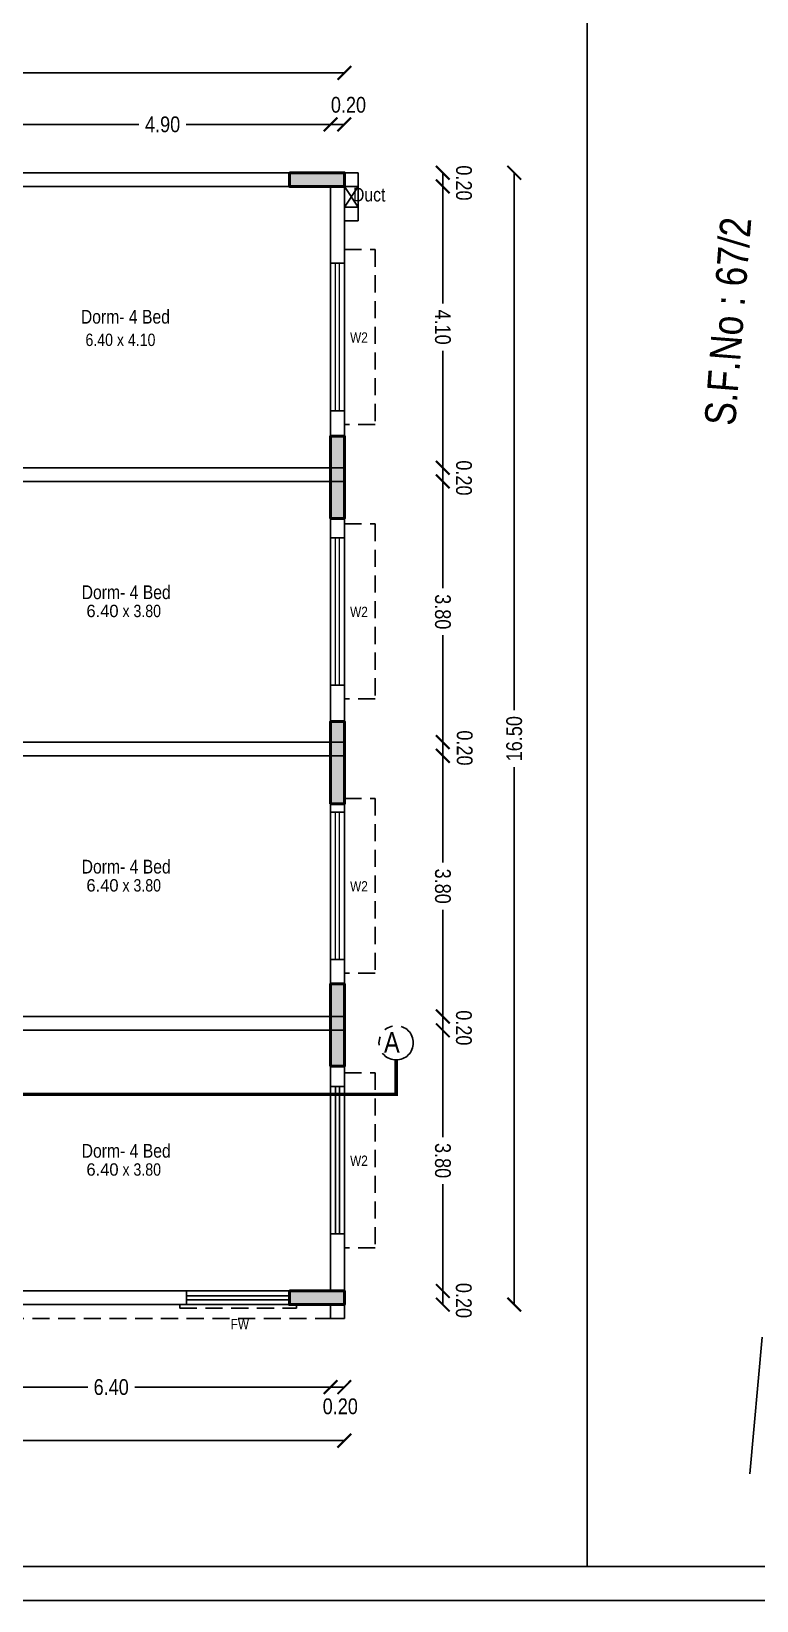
# Model space of a CAD drawing. Header units: metres. Extents: x -488 to 19274, y 1106 to 2071.
# Drawn here: x 19165.32 to 19175.89, y 1106.44 to 1129.31 of the extents above; entities that cross this region are included whole.
import ezdxf

# ---------------------------------------------------------------- set-up
doc = ezdxf.new("R2010")
doc.units = ezdxf.units.M
doc.header["$MEASUREMENT"] = 0
doc.linetypes.add('HIDDEN', pattern=[0.375, 0.25, -0.125])
doc.linetypes.add('PHANTOM2', pattern=[1.25, 0.625, -0.125, 0.125, -0.125, 0.125, -0.125])
for name, color, linetype in [('0 @ 1 (2)', 7, 'Continuous'), ('BLK_1_FLR_2_CARPET_AREA', 17, 'Continuous'), ('BLK_1_FLR_2_REGULAR_ROOM_0', 117, 'Continuous'), ('WALL', 251, 'Continuous')]:
    doc.layers.add(name, color=color, linetype=linetype)
doc.layers.add('BLK_1_FLR_2_BLT_UP_AREA', color=17, linetype='Continuous', plot=False)
for name, color, linetype, lineweight in [('COL', 1, 'Continuous', 50), ('Hatch', 8, 'Continuous', 5), ('Joinery', 5, 'Continuous', 9), ('LOCATION_PLAN', 7, 'Continuous', 0)]:
    doc.layers.add(name, color=color, linetype=linetype, lineweight=lineweight)
doc.layers.add('DA-Furnitures', color=24, linetype='Continuous', lineweight=13, plot=False)
doc.styles.add('CODE', font='swissc.ttf', dxfattribs={"height": 0.25})
doc.styles.get("Standard").update_dxf_attribs({"font": 'swissc.ttf', "height": 0.23})
doc.dimstyles.new('OUTER', dxfattribs={"dimscale": 0, "dimtxt": 0.3, "dimasz": 0.18, "dimexe": 0.18, "dimexo": 0.0625, "dimgap": 0.09, "dimtad": 0, "dimzin": 0, "dimdsep": 46, "dimtxsty": 'CODE', "dimcen": 0.09, "dimse1": 1, "dimse2": 1, "dimclrd": 8, "dimclrt": 1, "dimadec": 0, "dimazin": 0, "dimtfac": 1, "dimtofl": 0, "dimtmove": 0, "dimatfit": 3, "dimfxl": 0, "dimtolj": 1, "dimtzin": 0, "dimarcsym": 0})

# ---------------------------------------------------------------- blocks, each defined once
blk = doc.blocks.new('A$C4303148A')
at = {"layer": 'DA-Furnitures'}
for p, q in [((0.9, 3.4), (0.9, 4)), ((0.9, 0.2), (0.9, 0.8))]:
    blk.add_line(p, q, dxfattribs=at)
for points in [[(1.6, 3.4), (0.2, 3.4), (0.2, 4), (1.6, 4)], [(1.6, 0.2), (0.2, 0.2), (0.2, 0.8), (1.6, 0.8)]]:
    blk.add_lwpolyline(points, close=True, dxfattribs=at)
at = {"layer": 'Joinery'}
for p, q in [((6.6, 3.18), (6.6, 1.03)), ((6.67, 1.03), (6.67, 3.18)), ((6.73, 1.03), (6.73, 3.18)), ((6.8, 3.18), (6.8, 1.03))]:
    blk.add_line(p, q, dxfattribs=at)
at = {"layer": 'WALL'}
for p, q in [((0, 4.2), (6.8, 4.2)), ((0, 2.55), (0, 4.2)), ((6.8, 4.2), (6.8, 3.18)), ((0.2, 4), (1.6, 4)), ((0.2, 2.55), (0.2, 4)), ((1.6, 3.4), (1.6, 4)), ((1.7, 4), (6.6, 4)), ((1.7, 3.4), (1.7, 4)), ((6.6, 4), (6.6, 3.18)), ((1.6, 3.4), (1.7, 3.4)), ((6.6, 3.18), (6.8, 3.18)), ((0, 2.55), (0.2, 2.55)), ((0, 0), (0, 1.65)), ((0, 1.65), (0.2, 1.65)), ((0, 1.65), (0.2, 1.65)), ((0.2, 0.2), (0.2, 1.65)), ((6.6, 1.03), (6.6, 0.2)), ((6.6, 1.03), (6.8, 1.03)), ((6.8, 1.03), (6.8, 0)), ((1.6, 0.8), (1.6, 0.2)), ((1.7, 0.8), (1.6, 0.8)), ((1.7, 0.2), (1.7, 0.8)), ((1.6, 0.2), (0.2, 0.2)), ((6.6, 0.2), (1.7, 0.2)), ((6.8, 0), (0, 0))]:
    blk.add_line(p, q, dxfattribs=at)
blk = doc.blocks.new('A$C3B793707')
at = {"layer": 'WALL'}
blk.add_blockref('A$C4303148A', (0, 0), dxfattribs=at)
blk = doc.blocks.new('zw$52C5')
at = {"layer": 'DA-Furnitures'}
for p, q in [((0.2, 2.3), (0.8, 2.3)), ((0.2, 0.9), (0.8, 0.9))]:
    blk.add_line(p, q, dxfattribs=at)
for points in [[(0.2, 1.6), (0.2, 3), (0.8, 3), (0.8, 1.6)], [(0.2, 0.2), (0.2, 1.6), (0.8, 1.6), (0.8, 0.2)]]:
    blk.add_lwpolyline(points, close=True, dxfattribs=at)
at = {"layer": 'Joinery'}
for p, q in [((6.6, 3.18), (6.6, 1.03)), ((6.67, 1.03), (6.67, 3.18)), ((6.73, 1.03), (6.73, 3.18)), ((6.8, 3.18), (6.8, 1.03))]:
    blk.add_line(p, q, dxfattribs=at)
at = {"layer": 'WALL'}
for p, q in [((0, 4.5), (6.8, 4.5)), ((0, 4.5), (0, 4.2)), ((6.8, 4.5), (6.8, 3.18)), ((0, 4.2), (0.2, 4.2)), ((0.2, 4.3), (1.6, 4.3)), ((0.2, 4.2), (0.2, 4.3)), ((1.6, 3.7), (1.6, 4.3)), ((1.7, 4.3), (6.6, 4.3)), ((1.7, 3.7), (1.7, 4.3)), ((6.6, 4.3), (6.6, 3.18)), ((1.6, 3.7), (1.7, 3.7)), ((0, 0), (0, 3.3)), ((0, 3.3), (0.2, 3.3)), ((0, 3.3), (0.2, 3.3)), ((0.2, 0.2), (0.2, 3.3)), ((6.6, 3.18), (6.8, 3.18)), ((6.6, 1.03), (6.6, 0.2)), ((6.6, 1.03), (6.8, 1.03)), ((6.8, 1.03), (6.8, 0)), ((1.6, 0.8), (1.6, 0.2)), ((1.7, 0.8), (1.6, 0.8)), ((1.7, 0.2), (1.7, 0.8)), ((6.8, 0), (0, 0)), ((1.6, 0.2), (0.2, 0.2)), ((6.6, 0.2), (1.7, 0.2))]:
    blk.add_line(p, q, dxfattribs=at)
blk = doc.blocks.new('zw$3395')
at = {"layer": 'Hatch'}
h = blk.add_hatch(color=256, dxfattribs=at)
h.dxf.hatch_style = 1
h.paths.add_polyline_path([(15.05, 12.675), (15.05, 11.475), (15.25, 11.475), (15.25, 12.675)])
h.paths.add_polyline_path([(21.65, 12.661), (21.65, 11.461), (21.85, 11.461), (21.85, 12.661)])
h.paths.add_polyline_path([(15.05, 8.5), (15.05, 7.3), (15.25, 7.3), (15.25, 8.5)])
h.paths.add_polyline_path([(21.65, 8.5), (21.65, 7.3), (21.85, 7.3), (21.85, 8.5)])
h.paths.add_polyline_path([(15.05, 4.675), (15.05, 3.475), (15.25, 3.475), (15.25, 4.675)])
h.paths.add_polyline_path([(21.65, 4.675), (21.65, 3.475), (21.85, 3.475), (21.85, 4.675)])
h.paths.add_polyline_path([(0, 3.5), (0, 3.3), (0.8, 3.3), (0.8, 3.5)])
h.paths.add_polyline_path([(4.5, 3.5), (4.5, 3.3), (5.3, 3.3), (5.3, 3.5)])
h.paths.add_polyline_path([(15.05, 16.5), (15.05, 16.3), (15.85, 16.3), (15.85, 16.5)])
h.paths.add_polyline_path([(0, 0.2), (0, 0), (0.8, 0), (0.8, 0.2)])
h.paths.add_polyline_path([(5.4, 0.2), (5.4, 0), (6.2, 0), (6.2, 0.2)])
h.paths.add_polyline_path([(0, 6.8), (0, 6.6), (0.8, 6.6), (0.8, 6.8)])
h.paths.add_polyline_path([(5.4, 6.8), (5.4, 6.6), (6.2, 6.6), (6.2, 6.8)])
h.paths.add_polyline_path([(21.05, 16.5), (21.05, 16.3), (21.85, 16.3), (21.85, 16.5)])
h.paths.add_polyline_path([(13.35, 12.1), (13.35, 12.9), (13.55, 12.9), (13.55, 12.1)])
h.paths.add_polyline_path([(4.5, 9.8), (4.5, 10), (5.3, 10), (5.3, 9.8)])
h.paths.add_polyline_path([(0, 10), (0, 9.8), (0.8, 9.8), (0.8, 10)])
h.paths.add_polyline_path([(13.35, 7.3), (13.35, 8.1), (13.55, 8.1), (13.55, 7.3)])
h.paths.add_polyline_path([(15.05, 0.2), (15.05, 0), (15.85, 0), (15.85, 0.2)])
h.paths.add_polyline_path([(21.05, 0.2), (21.05, 0), (21.85, 0), (21.85, 0.2)])
h.paths.add_polyline_path([(7.7, 5.1), (7.7, 5.3), (8.3, 5.3), (8.3, 5.1)])
h.paths.add_polyline_path([(7.7, 7.5), (7.7, 7.3), (8.3, 7.3), (8.3, 7.5)])
h.paths.add_polyline_path([(7.7, 10), (7.7, 10.2), (8.3, 10.2), (8.3, 10)])
h.paths.add_polyline_path([(10.15, 7.3), (10.15, 7.9), (10.35, 7.9), (10.35, 7.3)])
h.paths.add_polyline_path([(7.7, 0), (7.7, 0.2), (8.3, 0.2), (8.3, 0)])
h.paths.add_polyline_path([(3.1, 13.3), (3.1, 13.1), (3.7, 13.1), (3.7, 13.3)])
h.paths.add_polyline_path([(0, 13.1), (0, 13.3), (0.6, 13.3), (0.6, 13.1)])
h.paths.add_polyline_path([(5.6, 13.1), (5.6, 13.3), (6.2, 13.3), (6.2, 13.1)])
h.paths.add_polyline_path([(10.15, 10.2), (10.15, 9.6), (10.35, 9.6), (10.35, 10.2)])
h.paths.add_polyline_path([(7.7, 12.7), (7.7, 12.9), (8.3, 12.9), (8.3, 12.7)])
h.paths.add_polyline_path([(10.15, 12.3), (10.15, 12.9), (10.35, 12.9), (10.35, 12.3)])
h.paths.add_polyline_path([(12.95, 5.3), (12.95, 5.1), (13.55, 5.1), (13.55, 5.3)])
h.paths.add_polyline_path([(7.7, 16.3), (7.7, 16.5), (8.3, 16.5), (8.3, 16.3)])
h.paths.add_polyline_path([(9.75, 16.3), (9.75, 16.5), (10.35, 16.5), (10.35, 16.3)])
h.paths.add_polyline_path([(3.1, 16.3), (3.1, 16.5), (3.7, 16.5), (3.7, 16.3)])
h.paths.add_polyline_path([(0, 16.3), (0, 16.5), (0.6, 16.5), (0.6, 16.3)])
h.paths.add_polyline_path([(12.95, 16.3), (12.95, 16.5), (13.55, 16.5), (13.55, 16.3)])
h.paths.add_polyline_path([(12.95, 0), (12.95, 0.2), (13.55, 0.2), (13.55, 0)])
at = {"layer": 'COL'}
for points in [[(0.6, 16.3), (0, 16.3), (0, 16.5), (0.6, 16.5)], [(3.7, 16.3), (3.1, 16.3), (3.1, 16.5), (3.7, 16.5)], [(8.3, 16.3), (7.7, 16.3), (7.7, 16.5), (8.3, 16.5)], [(10.35, 16.3), (9.75, 16.3), (9.75, 16.5), (10.35, 16.5)], [(13.55, 16.3), (12.95, 16.3), (12.95, 16.5), (13.55, 16.5)], [(15.05, 16.5), (15.85, 16.5), (15.85, 16.3), (15.05, 16.3)], [(21.05, 16.5), (21.85, 16.5), (21.85, 16.3), (21.05, 16.3)], [(0.6, 13.1), (0, 13.1), (0, 13.3), (0.6, 13.3)], [(3.7, 13.1), (3.1, 13.1), (3.1, 13.3), (3.7, 13.3)], [(6.2, 13.1), (5.6, 13.1), (5.6, 13.3), (6.2, 13.3)], [(8.3, 12.7), (7.7, 12.7), (7.7, 12.9), (8.3, 12.9)], [(10.15, 12.3), (10.15, 12.9), (10.35, 12.9), (10.35, 12.3)], [(13.55, 12.9), (13.55, 12.1), (13.35, 12.1), (13.35, 12.9)], [(15.05, 11.475), (15.25, 11.475), (15.25, 12.675), (15.05, 12.675)], [(21.65, 11.461), (21.85, 11.461), (21.85, 12.661), (21.65, 12.661)], [(8.3, 10), (7.7, 10), (7.7, 10.2), (8.3, 10.2)], [(10.15, 9.6), (10.15, 10.2), (10.35, 10.2), (10.35, 9.6)], [(0, 10), (0.8, 10), (0.8, 9.8), (0, 9.8)], [(4.5, 10), (5.3, 10), (5.3, 9.8), (4.5, 9.8)], [(15.05, 7.3), (15.25, 7.3), (15.25, 8.5), (15.05, 8.5)], [(21.65, 7.3), (21.85, 7.3), (21.85, 8.5), (21.65, 8.5)], [(13.55, 8.1), (13.55, 7.3), (13.35, 7.3), (13.35, 8.1)], [(10.15, 7.3), (10.15, 7.9), (10.35, 7.9), (10.35, 7.3)], [(8.3, 7.3), (7.7, 7.3), (7.7, 7.5), (8.3, 7.5)], [(0, 6.8), (0.8, 6.8), (0.8, 6.6), (0, 6.6)], [(5.4, 6.8), (6.2, 6.8), (6.2, 6.6), (5.4, 6.6)], [(8.3, 5.1), (7.7, 5.1), (7.7, 5.3), (8.3, 5.3)], [(13.55, 5.1), (12.95, 5.1), (12.95, 5.3), (13.55, 5.3)], [(15.05, 3.475), (15.25, 3.475), (15.25, 4.675), (15.05, 4.675)], [(21.65, 3.475), (21.85, 3.475), (21.85, 4.675), (21.65, 4.675)], [(0, 3.5), (0.8, 3.5), (0.8, 3.3), (0, 3.3)], [(4.5, 3.5), (5.3, 3.5), (5.3, 3.3), (4.5, 3.3)], [(0, 0.2), (0.8, 0.2), (0.8, 0), (0, 0)], [(5.4, 0.2), (6.2, 0.2), (6.2, 0), (5.4, 0)], [(8.3, 0), (7.7, 0), (7.7, 0.2), (8.3, 0.2)], [(13.55, 0), (12.95, 0), (12.95, 0.2), (13.55, 0.2)], [(15.05, 0.2), (15.85, 0.2), (15.85, 0), (15.05, 0)], [(21.05, 0.2), (21.85, 0.2), (21.85, 0), (21.05, 0)]]:
    blk.add_lwpolyline(points, close=True, dxfattribs=at)
blk = doc.blocks.new('_ArchTick')
at = {"const_width": 0.15}
blk.add_lwpolyline([(-0.5, -0.5), (0.5, 0.5)], dxfattribs=at)
blk = doc.blocks.new('*D383')
at = {"lineweight": -2}
for p, q in [((19163.281, 1109.552), (19166.139, 1109.552)), ((19169.681, 1109.552), (19166.824, 1109.552))]:
    blk.add_line(p, q, dxfattribs=at)
at = {"layer": 'Defpoints', "color": 0}
for p in [(19163.281, 1110.954), (19169.681, 1110.954), (19169.681, 1109.552)]:
    blk.add_point(p, dxfattribs=at)
at = {"lineweight": -2, "xscale": 0.2, "yscale": 0.2, "zscale": 0.2}
for p, rotation in [((19163.281, 1109.552), 179.9999999998697), ((19169.681, 1109.552), 359.9999999998697)]:
    blk.add_blockref('_ArchTick', p, dxfattribs=dict(at, rotation=rotation))
at = {"insert": (19166.481, 1109.552), "char_height": 0.23, "attachment_point": 5}
blk.add_mtext('\\A1;6.40', dxfattribs=at)
blk = doc.blocks.new('*D384')
at = {"lineweight": -2}
blk.add_line((19169.681, 1109.552), (19169.881, 1109.552), dxfattribs=at)
at = {"layer": 'Defpoints', "color": 0}
for p in [(19169.681, 1110.954), (19169.881, 1110.954), (19169.881, 1109.552)]:
    blk.add_point(p, dxfattribs=at)
at = {"lineweight": -2, "xscale": 0.2, "yscale": 0.2, "zscale": 0.2}
for p, rotation in [((19169.681, 1109.552), 179.9999999998697), ((19169.881, 1109.552), 359.9999999998697)]:
    blk.add_blockref('_ArchTick', p, dxfattribs=dict(at, rotation=rotation))
at = {"insert": (19169.822, 1109.271), "char_height": 0.23, "attachment_point": 5}
blk.add_mtext('\\A1;0.20', dxfattribs=at)
blk = doc.blocks.new('*D386')
at = {"lineweight": -2}
for p, q in [((19148.031, 1108.772), (19158.539, 1108.772)), ((19169.881, 1108.772), (19159.374, 1108.772))]:
    blk.add_line(p, q, dxfattribs=at)
at = {"layer": 'Defpoints', "color": 0}
for p in [(19148.031, 1110.754), (19169.881, 1110.754), (19169.881, 1108.772)]:
    blk.add_point(p, dxfattribs=at)
at = {"lineweight": -2, "xscale": 0.2, "yscale": 0.2, "zscale": 0.2, "rotation": 180}
blk.add_blockref('_ArchTick', (19148.031, 1108.772), dxfattribs=at)
at = {"lineweight": -2, "xscale": 0.2, "yscale": 0.2, "zscale": 0.2}
blk.add_blockref('_ArchTick', (19169.881, 1108.772), dxfattribs=at)
at = {"insert": (19158.956, 1108.772), "char_height": 0.23, "attachment_point": 5}
blk.add_mtext('\\A1;21.85', dxfattribs=at)
blk = doc.blocks.new('*D413')
at = {"lineweight": -2}
for p, q in [((19164.781, 1127.958), (19166.886, 1127.958)), ((19169.681, 1127.958), (19167.576, 1127.958))]:
    blk.add_line(p, q, dxfattribs=at)
at = {"layer": 'Defpoints', "color": 0}
for p in [(19169.681, 1127.958), (19164.781, 1127.054), (19169.681, 1127.054)]:
    blk.add_point(p, dxfattribs=at)
at = {"lineweight": -2, "xscale": 0.2, "yscale": 0.2, "zscale": 0.2, "rotation": 180}
blk.add_blockref('_ArchTick', (19164.781, 1127.958), dxfattribs=at)
at = {"lineweight": -2, "xscale": 0.2, "yscale": 0.2, "zscale": 0.2}
blk.add_blockref('_ArchTick', (19169.681, 1127.958), dxfattribs=at)
at = {"insert": (19167.231, 1127.958), "char_height": 0.23, "attachment_point": 5}
blk.add_mtext('\\A1;4.90', dxfattribs=at)
blk = doc.blocks.new('*D414')
at = {"lineweight": -2}
blk.add_line((19169.681, 1127.958), (19169.881, 1127.958), dxfattribs=at)
at = {"layer": 'Defpoints', "color": 0}
for p in [(19169.881, 1127.958), (19169.681, 1127.054), (19169.881, 1127.054)]:
    blk.add_point(p, dxfattribs=at)
at = {"lineweight": -2, "xscale": 0.2, "yscale": 0.2, "zscale": 0.2, "rotation": 180}
blk.add_blockref('_ArchTick', (19169.681, 1127.958), dxfattribs=at)
at = {"lineweight": -2, "xscale": 0.2, "yscale": 0.2, "zscale": 0.2}
blk.add_blockref('_ArchTick', (19169.881, 1127.958), dxfattribs=at)
at = {"insert": (19169.941, 1128.243), "char_height": 0.23, "attachment_point": 5}
blk.add_mtext('\\A1;0.20', dxfattribs=at)
blk = doc.blocks.new('*D416')
at = {"lineweight": -2}
for p, q in [((19148.031, 1128.709), (19158.539, 1128.709)), ((19169.881, 1128.709), (19159.374, 1128.709))]:
    blk.add_line(p, q, dxfattribs=at)
at = {"layer": 'Defpoints', "color": 0}
for p in [(19169.881, 1128.709), (19148.031, 1127.254), (19169.881, 1127.254)]:
    blk.add_point(p, dxfattribs=at)
at = {"lineweight": -2, "xscale": 0.2, "yscale": 0.2, "zscale": 0.2, "rotation": 180}
blk.add_blockref('_ArchTick', (19148.031, 1128.709), dxfattribs=at)
at = {"lineweight": -2, "xscale": 0.2, "yscale": 0.2, "zscale": 0.2}
blk.add_blockref('_ArchTick', (19169.881, 1128.709), dxfattribs=at)
at = {"insert": (19158.956, 1128.709), "char_height": 0.23, "attachment_point": 5}
blk.add_mtext('\\A1;21.85', dxfattribs=at)
blk = doc.blocks.new('*D417')
at = {"lineweight": -2}
for p, q in [((19171.317, 1127.054), (19171.317, 1125.349)), ((19171.317, 1122.954), (19171.317, 1124.659))]:
    blk.add_line(p, q, dxfattribs=at)
at = {"layer": 'Defpoints', "color": 0}
for p in [(19169.881, 1127.054), (19169.681, 1122.954), (19171.317, 1122.954)]:
    blk.add_point(p, dxfattribs=at)
at = {"lineweight": -2, "xscale": 0.2, "yscale": 0.2, "zscale": 0.2}
for p, rotation in [((19171.317, 1127.054), 90.00009377591637), ((19171.317, 1122.954), 270.0000937759164)]:
    blk.add_blockref('_ArchTick', p, dxfattribs=dict(at, rotation=rotation))
at = {"insert": (19171.317, 1125.004), "char_height": 0.23, "attachment_point": 5, "rotation": 270.0001}
blk.add_mtext('\\A1;4.10', dxfattribs=at)
blk = doc.blocks.new('*D418')
at = {"lineweight": -2}
blk.add_line((19171.317, 1122.954), (19171.317, 1122.754), dxfattribs=at)
at = {"layer": 'Defpoints', "color": 0}
for p in [(19169.681, 1122.954), (19169.681, 1122.754), (19171.317, 1122.754)]:
    blk.add_point(p, dxfattribs=at)
at = {"lineweight": -2, "xscale": 0.2, "yscale": 0.2, "zscale": 0.2}
for p, rotation in [((19171.317, 1122.954), 90.00009377591637), ((19171.317, 1122.754), 270.0000937759164)]:
    blk.add_blockref('_ArchTick', p, dxfattribs=dict(at, rotation=rotation))
at = {"insert": (19171.624, 1122.805), "char_height": 0.23, "attachment_point": 5, "rotation": 270.0001}
blk.add_mtext('\\A1;0.20', dxfattribs=at)
blk = doc.blocks.new('*D419')
at = {"lineweight": -2}
for p, q in [((19171.317, 1122.754), (19171.317, 1121.198)), ((19171.317, 1118.954), (19171.317, 1120.511))]:
    blk.add_line(p, q, dxfattribs=at)
at = {"layer": 'Defpoints', "color": 0}
for p in [(19169.681, 1122.754), (19169.681, 1118.954), (19171.317, 1118.954)]:
    blk.add_point(p, dxfattribs=at)
at = {"lineweight": -2, "xscale": 0.2, "yscale": 0.2, "zscale": 0.2}
for p, rotation in [((19171.317, 1122.754), 90.00009377591637), ((19171.317, 1118.954), 270.0000937759164)]:
    blk.add_blockref('_ArchTick', p, dxfattribs=dict(at, rotation=rotation))
at = {"insert": (19171.317, 1120.854), "char_height": 0.23, "attachment_point": 5, "rotation": 270.0001}
blk.add_mtext('\\A1;3.80', dxfattribs=at)
blk = doc.blocks.new('*D420')
at = {"lineweight": -2}
blk.add_line((19171.317, 1118.954), (19171.317, 1118.754), dxfattribs=at)
at = {"layer": 'Defpoints', "color": 0}
for p in [(19169.681, 1118.954), (19169.681, 1118.754), (19171.317, 1118.754)]:
    blk.add_point(p, dxfattribs=at)
at = {"lineweight": -2, "xscale": 0.2, "yscale": 0.2, "zscale": 0.2}
for p, rotation in [((19171.317, 1118.954), 90.00009377591637), ((19171.317, 1118.754), 270.0000937759164)]:
    blk.add_blockref('_ArchTick', p, dxfattribs=dict(at, rotation=rotation))
at = {"insert": (19171.635, 1118.869), "char_height": 0.23, "attachment_point": 5, "rotation": 270.0001}
blk.add_mtext('\\A1;0.20', dxfattribs=at)
blk = doc.blocks.new('*D421')
at = {"lineweight": -2}
for p, q in [((19171.317, 1118.754), (19171.317, 1117.198)), ((19171.317, 1114.954), (19171.317, 1116.511))]:
    blk.add_line(p, q, dxfattribs=at)
at = {"layer": 'Defpoints', "color": 0}
for p in [(19169.681, 1118.754), (19169.681, 1114.954), (19171.317, 1114.954)]:
    blk.add_point(p, dxfattribs=at)
at = {"lineweight": -2, "xscale": 0.2, "yscale": 0.2, "zscale": 0.2}
for p, rotation in [((19171.317, 1118.754), 90.00009377591637), ((19171.317, 1114.954), 270.0000937759164)]:
    blk.add_blockref('_ArchTick', p, dxfattribs=dict(at, rotation=rotation))
at = {"insert": (19171.317, 1116.854), "char_height": 0.23, "attachment_point": 5, "rotation": 270.0001}
blk.add_mtext('\\A1;3.80', dxfattribs=at)
blk = doc.blocks.new('*D422')
at = {"lineweight": -2}
blk.add_line((19171.317, 1114.954), (19171.317, 1114.754), dxfattribs=at)
at = {"layer": 'Defpoints', "color": 0}
for p in [(19169.681, 1114.954), (19169.681, 1114.754), (19171.317, 1114.754)]:
    blk.add_point(p, dxfattribs=at)
at = {"lineweight": -2, "xscale": 0.2, "yscale": 0.2, "zscale": 0.2}
for p, rotation in [((19171.317, 1114.954), 90.00009377591637), ((19171.317, 1114.754), 270.0000937759164)]:
    blk.add_blockref('_ArchTick', p, dxfattribs=dict(at, rotation=rotation))
at = {"insert": (19171.623, 1114.789), "char_height": 0.23, "attachment_point": 5, "rotation": 270.0001}
blk.add_mtext('\\A1;0.20', dxfattribs=at)
blk = doc.blocks.new('*D423')
at = {"lineweight": -2}
for p, q in [((19171.317, 1114.754), (19171.317, 1113.198)), ((19171.317, 1110.954), (19171.317, 1112.511))]:
    blk.add_line(p, q, dxfattribs=at)
at = {"layer": 'Defpoints', "color": 0}
for p in [(19169.681, 1114.754), (19169.681, 1110.954), (19171.317, 1110.954)]:
    blk.add_point(p, dxfattribs=at)
at = {"lineweight": -2, "xscale": 0.2, "yscale": 0.2, "zscale": 0.2}
for p, rotation in [((19171.317, 1114.754), 90.00009377591637), ((19171.317, 1110.954), 270.0000937759164)]:
    blk.add_blockref('_ArchTick', p, dxfattribs=dict(at, rotation=rotation))
at = {"insert": (19171.317, 1112.854), "char_height": 0.23, "attachment_point": 5, "rotation": 270.0001}
blk.add_mtext('\\A1;3.80', dxfattribs=at)
blk = doc.blocks.new('*D424')
at = {"lineweight": -2}
blk.add_line((19171.317, 1110.954), (19171.317, 1110.754), dxfattribs=at)
at = {"layer": 'Defpoints', "color": 0}
for p in [(19169.681, 1110.954), (19169.681, 1110.754), (19171.317, 1110.754)]:
    blk.add_point(p, dxfattribs=at)
at = {"lineweight": -2, "xscale": 0.2, "yscale": 0.2, "zscale": 0.2}
for p, rotation in [((19171.317, 1110.954), 90.00009377591637), ((19171.317, 1110.754), 270.0000937759164)]:
    blk.add_blockref('_ArchTick', p, dxfattribs=dict(at, rotation=rotation))
at = {"insert": (19171.621, 1110.815), "char_height": 0.23, "attachment_point": 5, "rotation": 270.0001}
blk.add_mtext('\\A1;0.20', dxfattribs=at)
blk = doc.blocks.new('*D425')
at = {"lineweight": -2}
blk.add_line((19171.317, 1127.254), (19171.317, 1127.054), dxfattribs=at)
at = {"layer": 'Defpoints', "color": 0}
for p in [(19169.681, 1127.254), (19169.681, 1127.054), (19171.317, 1127.054)]:
    blk.add_point(p, dxfattribs=at)
at = {"lineweight": -2, "xscale": 0.2, "yscale": 0.2, "zscale": 0.2}
for p, rotation in [((19171.317, 1127.254), 90.00009377591637), ((19171.317, 1127.054), 270.0000937759164)]:
    blk.add_blockref('_ArchTick', p, dxfattribs=dict(at, rotation=rotation))
at = {"insert": (19171.624, 1127.105), "char_height": 0.23, "attachment_point": 5, "rotation": 270.0001}
blk.add_mtext('\\A1;0.20', dxfattribs=at)
blk = doc.blocks.new('*D426')
at = {"lineweight": -2}
for p, q in [((19172.359, 1127.254), (19172.359, 1119.419)), ((19172.359, 1110.754), (19172.359, 1118.59))]:
    blk.add_line(p, q, dxfattribs=at)
at = {"layer": 'Defpoints', "color": 0}
for p in [(19169.881, 1127.254), (19169.881, 1110.754), (19172.359, 1110.754)]:
    blk.add_point(p, dxfattribs=at)
at = {"lineweight": -2, "xscale": 0.2, "yscale": 0.2, "zscale": 0.2}
for p, rotation in [((19172.359, 1127.254), 90), ((19172.359, 1110.754), 270)]:
    blk.add_blockref('_ArchTick', p, dxfattribs=dict(at, rotation=rotation))
at = {"insert": (19172.359, 1119.004), "char_height": 0.23, "attachment_point": 5, "rotation": 90}
blk.add_mtext('\\A1;16.50', dxfattribs=at)

msp = doc.modelspace()

# ---------------------------------------------------------------- linework, layer by layer
for p, q in [((19169.88128, 1127.25427), (19170.08128, 1127.25427)), ((19170.08128, 1127.25427), (19170.08128, 1127.05427)), ((19170.08128, 1126.75427), (19169.88128, 1127.05427)), ((19170.08128, 1127.05427), (19169.88128, 1126.75427)), ((19170.08128, 1127.05427), (19169.88128, 1127.05427)), ((19170.08128, 1127.05427), (19170.08128, 1126.75427)), ((19169.88128, 1126.75427), (19170.08128, 1126.75427)), ((19170.08128, 1126.75427), (19170.08128, 1126.55427)), ((19170.08128, 1126.55427), (19169.88128, 1126.55427)), ((19163.08128, 1114.95427), (19169.88128, 1114.95427)), ((19169.88128, 1114.95427), (19169.88128, 1113.93427)), ((19164.78128, 1114.75427), (19169.68128, 1114.75427)), ((19169.68128, 1114.75427), (19169.68128, 1113.93427)), ((19169.68128, 1113.93427), (19169.68128, 1111.78427)), ((19169.68128, 1113.93427), (19169.88128, 1113.93427)), ((19169.75128, 1111.78427), (19169.75128, 1113.93427)), ((19169.81128, 1111.78427), (19169.81128, 1113.93427)), ((19169.88128, 1113.93427), (19169.88128, 1111.78427)), ((19169.68128, 1111.78427), (19169.88128, 1111.78427)), ((19169.68128, 1111.78427), (19169.68128, 1110.95427)), ((19169.88128, 1111.78427), (19169.88128, 1110.75427)), ((19167.58128, 1110.95427), (19164.78128, 1110.95427)), ((19167.58128, 1110.95427), (19169.08128, 1110.95427)), ((19167.58128, 1110.75427), (19167.58128, 1110.95427)), ((19167.58128, 1110.88427), (19169.08128, 1110.88427)), ((19167.58128, 1110.82427), (19169.08128, 1110.82427)), ((19169.68128, 1110.95427), (19169.08128, 1110.95427)), ((19169.08128, 1110.75427), (19169.08128, 1110.95427)), ((19167.58128, 1110.75427), (19163.08128, 1110.75427)), ((19167.58128, 1110.75427), (19169.08128, 1110.75427)), ((19169.68128, 1110.75427), (19169.08128, 1110.75427)), ((19169.68128, 1110.55427), (19169.68128, 1110.75427)), ((19169.68128, 1110.55427), (19169.88128, 1110.55427)), ((19169.88128, 1110.55427), (19169.88128, 1110.75427)), ((19175.9721, 1110.27948), (19175.79364, 1108.28746))]:
    msp.add_line(p, q)
at = {"linetype": 'HIDDEN'}
for p, q in [((19169.88128, 1126.13427), (19170.33128, 1126.13427)), ((19170.33128, 1126.13427), (19170.33128, 1123.58427)), ((19170.33128, 1123.58427), (19169.88128, 1123.58427)), ((19169.88128, 1122.13427), (19170.33128, 1122.13427)), ((19170.33128, 1122.13427), (19170.33128, 1119.58427)), ((19170.33128, 1119.58427), (19169.88128, 1119.58427)), ((19169.88128, 1118.13427), (19170.33128, 1118.13427)), ((19170.33128, 1118.13427), (19170.33128, 1115.58427)), ((19170.33128, 1115.58427), (19169.88128, 1115.58427)), ((19169.88128, 1114.13427), (19170.33128, 1114.13427)), ((19170.33128, 1114.13427), (19170.33128, 1111.58427)), ((19170.33128, 1111.58427), (19169.88128, 1111.58427)), ((19161.58128, 1110.55427), (19169.68128, 1110.55427)), ((19167.48128, 1110.75427), (19167.48128, 1110.70427)), ((19167.48128, 1110.70427), (19169.18128, 1110.70427)), ((19169.18128, 1110.75427), (19169.18128, 1110.70427))]:
    msp.add_line(p, q, dxfattribs=at)
for points in [[(19087.0003, 1106.44003), (19087.0003, 1181.70198), (19231.41611, 1181.70198), (19231.41611, 1106.44003), (19087.0003, 1106.44003)], [(19173.42073, 1106.93744), (19173.42073, 1144.09568), (19218.48338, 1144.09568)]]:
    msp.add_lwpolyline(points)
at = {"linetype": 'PHANTOM2', "const_width": 0.05}
msp.add_lwpolyline([(19170.63661, 1114.32061), (19170.63661, 1113.82061), (19147.18308, 1113.82061), (19147.18308, 1114.32061)], dxfattribs=at)
at = {"linetype": 'PHANTOM2'}
msp.add_circle((19170.63661, 1114.57061), 0.25, dxfattribs=at)
at = {"layer": 'BLK_1_FLR_2_BLT_UP_AREA', "color": 17}
msp.add_lwpolyline([(19169.88128, 1110.75427), (19161.38128, 1110.75427), (19161.38128, 1115.85427), (19155.93128, 1115.85427), (19155.93128, 1110.75427), (19148.03128, 1110.75427), (19148.03128, 1127.25427), (19169.88128, 1127.25427)], close=True, dxfattribs=at)
at = {"layer": 'BLK_1_FLR_2_CARPET_AREA', "color": 17}
msp.add_lwpolyline([(19169.68128, 1127.05427), (19169.68128, 1110.95427), (19161.58128, 1110.95427), (19161.58128, 1116.05427), (19155.73128, 1116.05427), (19155.73128, 1110.95426), (19148.23128, 1110.95426), (19148.23128, 1123.85427), (19154.23128, 1123.85427), (19154.23128, 1127.05427), (19155.73128, 1127.05427), (19155.73128, 1118.05427), (19161.58128, 1118.05427), (19161.58128, 1127.05427), (19169.68128, 1127.05427)], close=True, dxfattribs=at)
at = {"layer": 'BLK_1_FLR_2_REGULAR_ROOM_0', "color": 2}
msp.add_lwpolyline([(19169.68128, 1127.05427), (19169.68128, 1110.95427), (19161.58128, 1110.95427), (19161.58128, 1116.05427), (19155.73128, 1116.05427), (19155.73128, 1110.95426), (19148.23128, 1110.95426), (19148.23128, 1123.85427), (19154.23128, 1123.85427), (19154.23128, 1127.05427), (19155.73128, 1127.05427), (19155.73128, 1118.05427), (19161.58128, 1118.05427), (19161.58128, 1127.05427), (19169.68128, 1127.05427)], close=True, dxfattribs=at)
at = {"layer": 'LOCATION_PLAN', "color": 7, "lineweight": -2}
msp.add_lwpolyline([(19230.91869, 1181.52553), (19230.91869, 1106.93744), (19087.49771, 1106.93744), (19087.49771, 1181.20457), (19218.48338, 1181.20457)], dxfattribs=at)

# ---------------------------------------------------------------- block references
for name, p in [('zw$3395', (19148.03128, 1110.75427)), ('zw$52C5', (19163.08128, 1122.75427)), ('A$C3B793707', (19163.08128, 1118.75427)), ('A$C3B793707', (19163.08128, 1114.75427))]:
    msp.add_blockref(name, p)

# ---------------------------------------------------------------- texts
for s, insert, char_height, width, attachment_point in [('Duct', (19170.47939, 1126.8322), 0.2, 3.8320968, 9), ('{Dorm- 4 Bed}', (19167.3376, 1125.05186), 0.2, 2.3810588, 9), ('{6.40} x 4.10', (19167.12611, 1124.72569), 0.18, 1.5896265, 9), ('W2', (19169.96549, 1124.9268), 0.15, 0.3942709, 1), ('Dorm- 4 Bed', (19167.34906, 1121.03614), 0.2, 2.3810588, 9), ('{\\fHeebo|b0|i0|c0|p2;6.40} x 3.80', (19167.20734, 1120.77378), 0.18, 1.5896265, 9), ('W2', (19169.96549, 1120.9268), 0.15, 0.3942709, 1), ('Dorm- 4 Bed', (19167.34906, 1117.03614), 0.2, 2.3810588, 9), ('{\\fHeebo|b0|i0|c0|p2;6.40} x 3.80', (19167.20734, 1116.77378), 0.18, 1.5896265, 9), ('W2', (19169.96549, 1116.9268), 0.15, 0.3942709, 1), ('{\\W9.1208;  }A', (19168.71635, 1114.42751), 0.3, 3.8320968, 7), ('Dorm- 4 Bed', (19167.34906, 1112.89386), 0.2, 2.3810588, 9), ('W2', (19169.96549, 1112.9268), 0.15, 0.3942709, 1), ('{\\fHeebo|b0|i0|c0|p2;6.40} x 3.80', (19167.20734, 1112.63169), 0.18, 1.5896265, 9), ('FW', (19168.22396, 1110.54559), 0.15, 0.3942709, 1)]:
    msp.add_mtext(s, dxfattribs=dict(insert=insert, char_height=char_height, width=width, attachment_point=attachment_point))
at = {"insert": (19175.1315, 1123.59177), "char_height": 0.45, "width": 6.9849078, "attachment_point": 1, "rotation": 85.518037}
msp.add_mtext('S.F.No : 67/2', dxfattribs=at)

# ---------------------------------------------------------------- dimensions: what is measured, and where the dimension line sits
at = {"layer": '0 @ 1 (2)'}
for p1, p2, distance, picture, middle in [((19148.03128, 1127.25427), (19169.88128, 1127.25427), 1.45493, '*D416', (19158.95628, 1128.70921)), ((19169.88128, 1127.25427), (19169.88128, 1110.75427), 2.47765, '*D426', (19172.35894, 1119.00427)), ((19148.03128, 1110.75427), (19169.88128, 1110.75427), -1.98271, '*D386', (19158.95628, 1108.77156))]:
    dim = msp.add_aligned_dim(p1=p1, p2=p2, distance=distance, dimstyle='OUTER', override={"dimscale": 1, "dimtxt": 0.23, "dimasz": 0.2, "dimtxsty": 'Standard', "dimblk": 'ArchTick', "dimclrd": 256, "dimclre": 256, "dimclrt": 256, "dimtix": 0, "dimtofl": 0, "dimtmove": 0, "dimatfit": 3, "dimfxl": 0}, dxfattribs=at)
    dim.commit()
    dim.dimension.update_dxf_attribs({"geometry": picture, "text_midpoint": middle})
for base, p1, p2, angle, picture, middle in [((19169.88128, 1127.95771), (19169.68128, 1127.05427), (19169.88128, 1127.05427), 180, '*D414', (19169.9405, 1128.24258)), ((19171.31683, 1127.05428), (19169.68128, 1127.25427), (19169.68128, 1127.05427), 90.000094, '*D425', (19171.6243, 1127.10524)), ((19171.31684, 1122.75428), (19169.68128, 1122.95427), (19169.68128, 1122.75427), 90.000094, '*D418', (19171.6243, 1122.80524)), ((19171.31684, 1118.75428), (19169.68128, 1118.95427), (19169.68128, 1118.75427), 90.000094, '*D420', (19171.63534, 1118.86915)), ((19171.31685, 1114.75428), (19169.68128, 1114.95427), (19169.68128, 1114.75427), 90.000094, '*D422', (19171.62287, 1114.78874)), ((19171.31686, 1110.75428), (19169.68128, 1110.95427), (19169.68128, 1110.75427), 90.000094, '*D424', (19171.62105, 1110.81537)), ((19169.88128, 1109.55181), (19169.68128, 1110.95427), (19169.88128, 1110.95427), 180, '*D384', (19169.82185, 1109.27053))]:
    dim = msp.add_linear_dim(base=base, p1=p1, p2=p2, angle=angle, dimstyle='OUTER', override={"dimscale": 1, "dimtxt": 0.23, "dimasz": 0.2, "dimtxsty": 'Standard', "dimblk": 'ArchTick', "dimclrd": 256, "dimclre": 256, "dimclrt": 256, "dimtix": 0, "dimtofl": 0, "dimtmove": 1, "dimatfit": 3, "dimfxl": 0}, dxfattribs=at)
    dim.commit()
    dim.dimension.update_dxf_attribs({"geometry": picture, "text_midpoint": middle, "dimtype": 128})
for base, p1, p2, angle, picture, middle in [((19169.68128, 1127.95771), (19164.78128, 1127.05427), (19169.68128, 1127.05427), 180, '*D413', (19167.23128, 1127.95771)), ((19171.31684, 1122.95428), (19169.88128, 1127.05427), (19169.68128, 1122.95427), 90.000094, '*D417', (19171.31683, 1125.00428)), ((19171.31684, 1118.95428), (19169.68128, 1122.75427), (19169.68128, 1118.95427), 90.000094, '*D419', (19171.31684, 1120.85428)), ((19171.31685, 1114.95428), (19169.68128, 1118.75427), (19169.68128, 1114.95427), 90.000094, '*D421', (19171.31685, 1116.85428)), ((19171.31686, 1110.95428), (19169.68128, 1114.75427), (19169.68128, 1110.95427), 90.000094, '*D423', (19171.31685, 1112.85428)), ((19169.68128, 1109.55181), (19163.28128, 1110.95427), (19169.68128, 1110.95427), 180, '*D383', (19166.48128, 1109.55181))]:
    dim = msp.add_linear_dim(base=base, p1=p1, p2=p2, angle=angle, dimstyle='OUTER', override={"dimscale": 1, "dimtxt": 0.23, "dimasz": 0.2, "dimtxsty": 'Standard', "dimblk": 'ArchTick', "dimclrd": 256, "dimclre": 256, "dimclrt": 256, "dimtix": 0, "dimtofl": 0, "dimtmove": 1, "dimatfit": 3, "dimfxl": 0}, dxfattribs=at)
    dim.commit()
    dim.dimension.update_dxf_attribs({"geometry": picture, "text_midpoint": middle})

doc.saveas('drawing.dxf')
